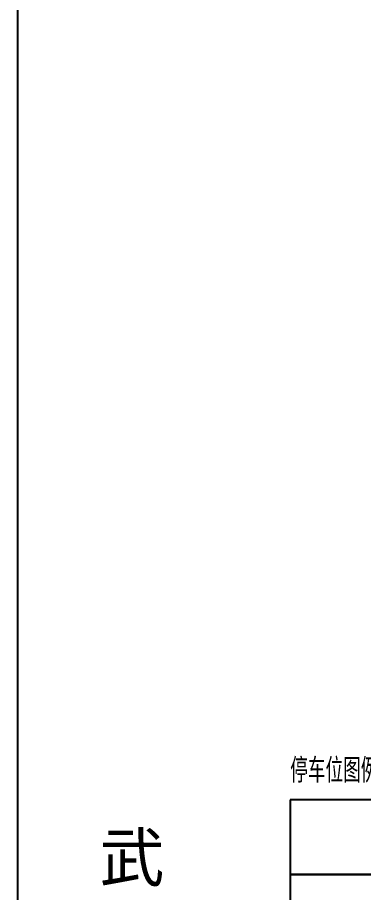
# Model space of a CAD drawing. Extents: x 512858 to 514372, y -232486 to -231710.
# Drawn here: x 512857.6 to 512867.98, y -232240.11 to -232213.85 of the extents above; entities that cross this region are included whole.
import ezdxf

# ---------------------------------------------------------------- set-up
doc = ezdxf.new("R2010")
doc.units = 0
doc.header["$LTSCALE"] = 1000
doc.layers.add('A地块地下说明备注及图例$0$A-Text', color=252, linetype='Continuous')
doc.layers.add('A地块地下说明备注及图例$0$PUB_TEXT', color=252, linetype='Continuous')
doc.layers.add('图廓', color=252, linetype='Continuous', lineweight=9)
doc.layers.add('打印图框', color=252, linetype='Continuous', plot=False)
doc.styles.add('A地块地下说明备注及图例$0$CADReader_TextStyle', font='tssdeng.shx', dxfattribs={"height": 0.2, "bigfont": 'gbcbig.shx'})
doc.styles.add('STYLE1', font='stylu.ttf')

msp = doc.modelspace()

# ---------------------------------------------------------------- linework, layer by layer
at = {"layer": 'A地块地下说明备注及图例$0$A-Text', "color": 0}
for points in [[(512865.7810546949, -232237.3219157844), (512865.7810546492, -232239.5719157844), (512871.0477213209, -232239.5719158865), (512871.0477213667, -232237.3219158874)], [(512865.7810546492, -232239.5719157844), (512865.7810545957, -232242.1719157854), (512871.0477212599, -232242.1719158846), (512871.0477213209, -232239.5719158865)]]:
    msp.add_lwpolyline(points, close=True, dxfattribs=at)
at = {"layer": '打印图框', "color": 6, "ltscale": 0.5}
msp.add_lwpolyline([(512857.6025210015, -232264.6529939684), (512993.5726918258, -232264.6529939684), (512993.5726918258, -232162.6845019883), (512857.6025210015, -232162.6845019883)], close=True, dxfattribs=at)

# ---------------------------------------------------------------- texts
at = {"layer": 'A地块地下说明备注及图例$0$PUB_TEXT', "color": 0, "style": 'A地块地下说明备注及图例$0$CADReader_TextStyle'}
msp.add_text('停车位图例及数目表', height=0.7349999999999999, dxfattribs=at).set_placement((512865.7810546949, -232236.8119157844))
at = {"layer": '图廓', "color": 0, "linetype": 'Continuous', "style": 'STYLE1'}
msp.add_text('武', height=1.4291012736, dxfattribs=at).set_placement((512860.0604271577, -232239.7685742871))

doc.saveas('drawing.dxf')
